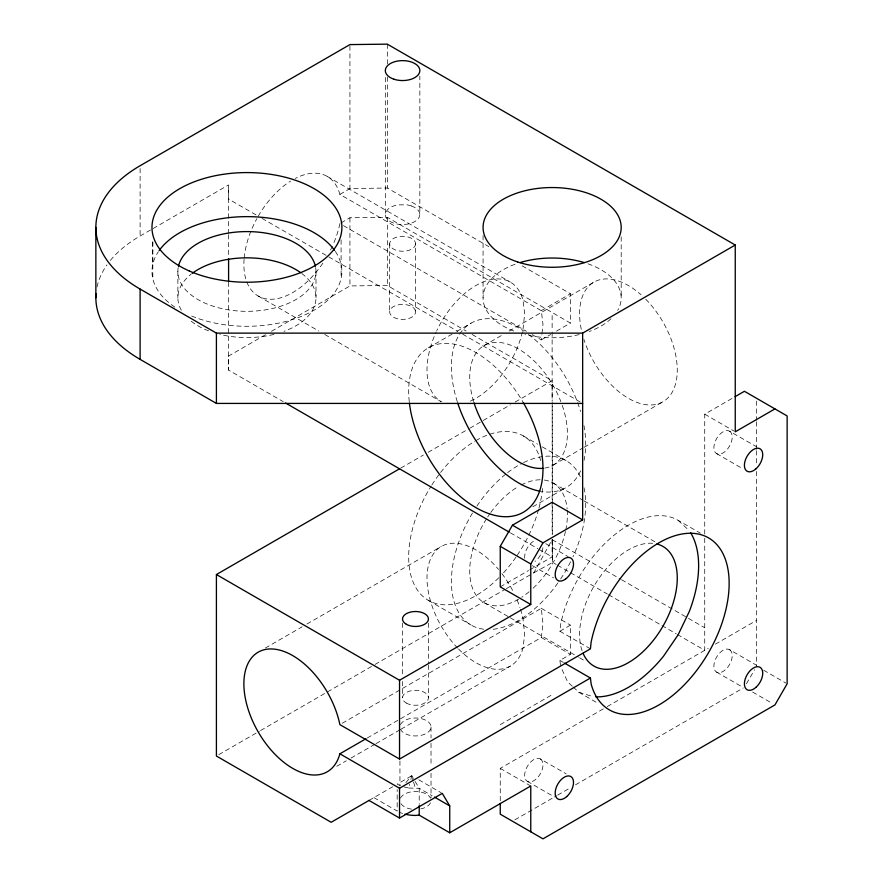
<?xml version="1.0" encoding="UTF-8"?>
<svg xmlns="http://www.w3.org/2000/svg" width="883" height="883" viewBox="0 0 883 883"><rect width="100%" height="100%" fill="white"/><g stroke="black" fill="none" stroke-linecap="round" stroke-linejoin="round"><path stroke-width="0.66" stroke-dasharray="4.42 3.31" d="M523.001 329.304L524.668 313.752L523.001 300.121A69.062 39.867 -60 0 0 485.12 281.224A69.062 39.867 -60 0 0 436.787 330.606M532.151 334.591L541.312 339.878L541.864 334.69M542.007 333.399L542.979 324.326L541.312 310.684L339.878 194.392A69.062 39.867 -60 0 0 295.253 178.443M590.418 648.85L559.899 631.224L560.628 624.424A99.271 57.318 -60 0 1 678.067 520.286L700.374 533.155M400.518 718.795L541.312 637.504L542.979 623.873L541.312 608.321L400.518 689.601M403.785 786.852L408.785 788.044L409.668 784.358M410.849 779.446L411.743 775.771L414.083 777.117M506.378 588.619L533.818 572.78L552.129 539.645L620.33 579.005M746.444 683.784L754.579 669.689M405.882 782.625L411.743 775.771L414.458 780.318M541.312 310.684L570.44 293.73L521.08 265.231M110.331 260.452A151.07 87.218 0 0 1 140.11 236.026L151.898 229.216M153.079 228.531L228.565 184.955L228.576 233.267M339.878 194.392L349.933 188.587L387.328 188.013L488.84 246.622M340.993 222.935L349.933 217.77L387.328 217.328L570.44 323.057L570.44 293.73M265.485 334.734L228.62 356.037L228.62 370.132L283.211 401.655M271.434 331.291L349.933 285.937L387.328 285.496L466.147 331.037M428.354 347.814L452.096 334.105M456.842 331.368L471.081 323.145M484.027 345.573L503.133 334.536M509.105 331.092L593.906 282.13M541.312 339.878L550.639 334.491M556.456 331.125L570.44 323.057M400.727 468.122L423.376 455.043M428.145 452.295L468.674 428.895M469.866 428.2L510.407 404.8M515.175 402.041L552.129 380.705L552.184 401.29M553.089 465.186L582.946 447.946M584.138 447.262L662.967 401.754M265.319 648.056L302.174 626.775M306.931 624.027L441.301 546.445M532.802 506.798L566.036 487.615M704.733 534.06L704.733 414.182L733.905 397.339M500.253 586.875L528.553 570.528M529.723 569.855L552.129 556.919L552.129 539.16M218.796 754.656L259.37 731.234M260.562 730.539L373.917 665.098M375.109 664.402L505.186 589.314M342.262 723.243L399.337 690.296M367.229 738.011L399.337 719.479M559.899 631.224L570.44 625.142L570.44 654.325L559.899 660.418L560.628 666.378M336.754 766.289L346.268 760.804M351.026 758.055L374.8 744.325M375.992 743.641L399.778 729.91M400.959 729.226L510.363 666.058M369.006 800.44L392.747 786.731M500.253 724.667L552.129 694.711M500.253 800.704L500.253 768.365L606.058 707.283M607.25 706.588L708.265 648.265M715.34 644.182L756.621 620.352M514.833 819.854L556.467 795.815M557.659 795.13L570.738 787.581M575.495 784.832L743.221 688M533.818 572.78L552.681 562.427L556.246 564.491M408.785 788.044L419.215 788.276L432.118 795.726M411.213 205.827L407.052 204.834L398.112 204.867A17.263 10.022 -0.3 0 0 387.626 209.569L385.904 211.997A17.263 9.967 0 0 0 402.582 224.547L407.052 224.194A17.263 10.022 -0.3 0 0 419.259 217.063L419.844 214.47L419.844 76.059M573.233 687.062L578.795 692.228L593.332 696.72M400.396 785.605L397.173 784.181L411.743 775.771L413.233 780.881M327.24 176.412L510.363 282.13M704.733 414.182L734.082 431.125M729.524 431.169A12.947 7.472 -60 0 1 725.418 451.224A12.947 7.472 -60 0 1 714.204 444.745A12.947 7.472 -60 0 1 729.524 431.169L756.521 446.754M343.443 225.64L526.434 331.291M716.566 453.597L742.393 468.509M472.118 334.48L552.129 380.705M256.026 214.9L228.565 199.05L228.565 184.955M261.997 218.355L327.659 256.247M328.862 256.942L457.802 331.368M462.582 334.116L582.648 403.421M523.31 435.915L537.548 444.138M542.305 446.875L566.036 460.584M258.178 296.026L318.829 331.037M324.767 334.469L441.301 401.754A69.062 39.867 -60 0 1 436.202 331.865M553.089 483.012L582.946 500.253M584.138 500.937L655.793 542.305M621.522 579.69L704.733 627.758M729.524 649.667A12.947 7.472 -60 0 1 725.418 669.722A12.947 7.472 -60 0 1 714.204 663.254A12.947 7.472 -60 0 1 729.524 649.667L756.521 665.252M545.76 543.685L568.056 556.566M763.663 670.23L785.958 683.111M510.407 532.824L537.824 548.652M539.016 549.347L552.129 556.919M752.625 692.051L772.581 703.574M532.449 565.672L553.575 577.868M716.566 672.095L742.393 687.007M541.312 608.321L570.44 625.142M484.027 602.625L509.105 617.107M510.308 617.802L578.376 657.095M579.568 657.791L585.539 661.235M541.312 637.504L570.44 654.325M559.899 660.418L563.42 662.449M428.354 600.385L471.081 625.054M578.795 692.228L598.751 703.751M540.297 758.916A12.947 7.472 -60 0 1 536.191 778.972A12.947 7.472 -60 0 1 524.977 772.504A12.947 7.472 -60 0 1 540.297 758.916L566.124 773.828M527.35 781.345L554.347 796.93M500.253 768.365L530.771 785.991M418.785 779.832L441.081 792.713M373.895 797.614L397.173 811.058L397.173 789.557M557.438 565.175L569.314 572.041M570.495 572.725L607.327 594.005M608.508 594.7L660.782 624.91M661.963 625.594L676.223 633.828M677.416 634.513L704.733 650.307L704.733 535.44M678.067 520.286L689.226 530.628M572.305 686.201L567.637 681.886L561.169 667.57M415.131 781.455L419.215 788.276L419.215 804.402M413.608 782.161L415.485 788.552M552.129 539.645L552.681 562.427L552.581 539.866M552.559 534.381L552.195 402.659L552.129 534.171M228.576 234.635L228.587 257.494M228.598 282.13L228.62 370.132M756.621 401.092L756.621 420.396M756.621 421.776L756.621 449.348M756.621 450.727L756.621 465.904M756.621 471.423L756.621 666.168M621.19 236.898L621.19 297.891M552.129 315.507L552.129 330.672M552.129 332.052L552.129 401.257M483.067 235.54L483.067 297.891M431.025 726.974L431.025 737.868M431.025 743.309L431.025 766.455M431.025 773.254L431.025 797.757M428.432 623.067L428.432 663.817M428.432 665.175L428.432 697.791M415.573 243.774A12.947 7.472 0 0 1 396.158 250.242A12.947 7.472 0 0 1 396.158 237.295A12.947 7.472 0 0 1 415.573 243.774L415.573 311.898A12.947 7.472 0 0 1 396.158 318.377A12.947 7.472 0 0 1 396.158 305.419A12.947 7.472 0 0 1 415.573 311.898M402.538 623.067L402.538 676.047M402.538 681.477L402.538 697.791M399.944 761.003L399.944 785.506M389.679 243.774L389.679 311.898M387.328 44.15L387.328 64.702M387.328 77.031L387.328 188.013M387.328 217.328L387.328 285.496M385.319 77.439L385.319 214.58M349.933 45.96L349.933 188.587M349.933 217.77L349.933 285.937M341.103 239.955L341.103 278.498M315.993 271.456L315.993 297.703M177.869 271.456L177.869 297.703M152.814 241.556L152.814 278.73M152.759 242.383L152.759 264.414M140.11 168.487L140.11 236.026M473.641 401.544A69.062 39.867 60 0 1 496.743 342.339A69.062 39.867 60 0 1 560.848 401.599M562.239 405.385A69.062 39.867 60 0 1 544.336 468.145M645.738 299.205A69.062 39.867 60 0 1 663.994 401.114A69.062 39.867 60 0 1 583.906 339.381M581.268 329.304A69.062 39.867 60 0 1 641.069 294.779M544.336 480.043A69.062 39.867 -60 0 1 567.129 508.895M567.239 510.308A69.062 39.867 -60 0 1 565.992 528.851M565.462 531.423A69.062 39.867 -60 0 1 531.202 589.987M529.138 591.753A69.062 39.867 -60 0 1 521.743 597.25M518.564 599.204A69.062 39.867 -60 0 1 472.736 588.751A69.062 39.867 -60 0 1 486.908 518.155M487.67 516.985A69.062 39.867 -60 0 1 490.021 513.542M490.827 512.416A69.062 39.867 -60 0 1 518.564 486.434M521.102 485.043A69.062 39.867 -60 0 1 540.484 479.778M582.074 650.738A69.062 39.867 -60 0 1 597.592 580.33A69.062 39.867 -60 0 1 652.846 543.321M97.009 286.986A151.07 87.218 0 0 1 106.964 264.878M402.538 813.431A25.894 14.956 0 0 1 400.264 812.581M335.352 251.467A94.956 54.823 0 0 1 304.072 315.242A94.956 54.823 0 0 1 189.282 315.021M174.834 307.141A94.956 54.823 0 0 1 158.366 251.688M315.661 267.56A69.062 39.867 0 0 1 246.931 311.324A69.062 39.867 0 0 1 178.2 267.56M339.878 223.576A69.062 39.867 -60 0 1 332.902 245.032M332.339 246.291A69.062 39.867 -60 0 1 330.529 250.055M322.825 263.211A69.062 39.867 -60 0 1 269.447 299.227A69.062 39.867 -60 0 1 244.061 259.403M244.172 258.112A69.062 39.867 -60 0 1 256.832 218.686M258.178 216.28A69.062 39.867 -60 0 1 290.595 181.103M522.46 331.787A69.062 39.867 -60 0 1 469.458 401.522M587.946 263.796A69.062 39.867 0 0 1 617.692 310.419M611.025 318.719A69.062 39.867 0 0 1 589.226 331.522M579.204 334.569A69.062 39.867 0 0 1 525.054 334.569M513.785 331.048A69.062 39.867 0 0 1 516.312 263.796M458.52 648.983A69.062 39.867 60 0 0 523.001 648.078L524.668 634.447L523.001 618.895A69.062 39.867 60 0 0 520.363 608.806M457.604 648.045A69.062 39.867 60 0 1 431.511 556.996A69.062 39.867 60 0 1 498.542 569.447M501.919 573.652A69.062 39.867 60 0 1 513.652 592.427M517.107 599.965A69.062 39.867 60 0 1 519.944 607.537M400.474 724.656A15.541 8.973 0 0 1 424.403 719.623A15.541 8.973 0 0 1 424.403 734.325A15.541 8.973 0 0 1 400.474 729.292M430.496 802.802A15.541 8.973 0 0 1 420.794 808.916M411.467 809.148A15.541 8.973 0 0 1 400.474 802.802M400.474 798.166A15.541 8.973 0 0 1 415.485 791.51A15.541 8.973 0 0 1 430.496 798.166M301.721 273.432A69.062 39.867 0 0 1 284.017 331.335M274.006 334.381A69.062 39.867 0 0 1 219.856 334.381M208.576 330.86A69.062 39.867 0 0 1 191.059 321.125M181.368 310.231A69.062 39.867 0 0 1 191.059 274.271M580.595 470.86A94.956 54.823 60 0 1 541.511 491.489M457.306 401.765A94.956 54.823 60 0 1 524.027 331.257M528.42 334.381A94.956 54.823 60 0 1 576.709 400.187M577.648 402.681A94.956 54.823 60 0 1 580.595 411.522M583.95 425.507A94.956 54.823 60 0 1 584.016 460.44M409.259 401.732A94.956 54.823 60 0 1 446.136 343.366A94.956 54.823 60 0 1 523.31 402.637M475.827 440.617A94.956 54.823 -60 0 1 540.683 460.639M542.537 488.498A94.956 54.823 -60 0 1 538.928 508.222M538.586 509.48A94.956 54.823 -60 0 1 516.71 556.058M515.926 557.195A94.956 54.823 -60 0 1 502.427 573.983M498.785 577.758A94.956 54.823 -60 0 1 418.178 591.18A94.956 54.823 -60 0 1 431.18 486.025M431.919 484.855A94.956 54.823 -60 0 1 439.767 473.564M440.595 472.493A94.956 54.823 -60 0 1 474.745 441.257M523.564 462.615A94.956 54.823 -60 0 1 580.595 477.339M584.016 487.758A94.956 54.823 -60 0 1 573.001 556.765M570.606 561.743A94.956 54.823 -60 0 1 558.652 581.864M557.857 582.99A94.956 54.823 -60 0 1 491.511 629.402M483.63 629.204A94.956 54.823 -60 0 1 472.471 513.045M476.908 506.058A94.956 54.823 -60 0 1 506.522 473.498M507.615 472.648A94.956 54.823 -60 0 1 522.306 463.244M411.246 205.949A17.263 9.967 0 0 1 419.844 214.591M542.902 547.725A12.947 7.472 -60 0 1 535.054 561.4M524.745 558.288A12.947 7.472 -60 0 1 534.977 540.473M406.323 703.067A12.947 7.472 0 0 0 427.99 699.722A12.947 7.472 0 0 0 412.129 690.561A12.947 7.472 0 0 0 406.323 703.067"/><path stroke-width="1.32" d="M582.648 519.91L542.979 542.813L530.771 563.961L530.771 604.491L500.253 586.875L500.253 546.345L512.46 525.197L552.129 502.295L582.648 519.91L582.648 333.134L735.252 245.021L735.252 431.809L774.932 408.906M369.149 800.362L331.169 822.283L216.412 756.036L216.412 574.535L399.535 468.807M735.075 396.666L744.413 391.279L787.139 415.948L787.139 683.784L774.932 704.932L542.979 838.85L500.253 814.181L500.253 803.398M216.412 574.535L399.535 680.263L530.771 604.491M564.59 663.122L590.418 678.034L591.146 684.005A99.271 57.318 -60 0 0 699.215 667.029A99.271 57.318 -60 0 0 699.215 534.237A99.271 57.318 -60 0 0 591.146 642.04L590.418 648.85L399.535 759.06L339.878 724.612A69.062 39.867 60 0 0 264.701 649.623A69.062 39.867 60 0 0 264.701 741.996A69.062 39.867 60 0 0 339.878 753.806L366.037 738.707M339.878 753.806L399.535 788.243L590.418 678.034M369.006 800.44L399.535 818.055L442.262 793.387L449.734 805.892L449.734 832.768L419.215 815.152L415.485 815.439A25.894 14.956 0 0 1 404.944 814.137M449.734 832.768L530.771 785.991L530.771 831.797M735.252 245.021L387.328 44.15L349.933 44.591L140.11 165.728A151.07 87.218 0 0 0 140.11 289.072L216.412 333.134L582.648 333.134M96.026 293.697A151.07 87.218 0 0 0 140.11 359.37L216.412 403.421L582.648 403.421M512.46 525.197L542.979 542.813M285.584 403.023L509.215 532.14M500.253 546.345L530.771 563.961M434.469 797.084L449.734 805.892M228.587 258.862L228.587 281.169M419.215 805.749L419.215 815.152M399.535 680.263L399.535 759.06M399.535 788.243L399.535 818.055M216.412 333.134L216.412 403.421M140.11 289.072L140.11 359.37M95.861 227.406L95.861 297.703M542.979 468.31A69.062 39.867 60 0 1 474.028 402.825M656.875 543.994A69.062 39.867 -60 0 1 658.508 633.31A69.062 39.867 -60 0 1 583.045 653.265M159.128 250.584A94.956 54.823 0 0 1 246.732 216.633A94.956 54.823 0 0 1 334.58 250.375M178.465 266.258A69.062 39.867 0 0 1 246.931 231.589A69.062 39.867 0 0 1 315.397 266.258M520.021 262.593A69.062 39.867 0 0 1 584.237 262.593M192.141 273.432A69.062 39.867 0 0 1 300.595 272.604M523.31 402.637A94.956 54.823 60 0 1 506.025 516.732A94.956 54.823 60 0 1 409.414 403.078M540.12 491.246A94.956 54.823 60 0 1 457.714 403.023M690.583 532.692A99.271 57.318 -60 0 1 689.226 611.687L678.067 634.91L663.53 656.19A99.271 57.318 -60 0 1 595.793 696.864M189.282 270.971A94.956 54.823 0 0 0 341.103 234.448A94.956 54.823 0 0 0 210.408 176.799A94.956 54.823 0 0 0 189.282 270.971M517.604 261.931A69.062 39.867 0 0 0 621.19 227.406A69.062 39.867 0 0 0 517.604 192.88A69.062 39.867 0 0 0 517.604 261.931M406.323 624.27A12.947 7.472 0 0 0 427.99 620.926A12.947 7.472 0 0 0 412.129 611.764A12.947 7.472 0 0 0 406.323 624.27M393.95 79.216A17.263 9.967 0 0 0 419.844 70.585A17.263 9.967 0 0 0 393.95 61.953A17.263 9.967 0 0 0 393.95 79.216M755.936 468.851A12.947 7.472 -60 0 0 760.042 448.785A12.947 7.472 -60 0 0 744.722 462.372A12.947 7.472 -60 0 0 755.936 468.851M755.936 687.349A12.947 7.472 -60 0 0 760.042 667.283A12.947 7.472 -60 0 0 744.722 680.87A12.947 7.472 -60 0 0 755.936 687.349M565.573 579.016A12.947 7.472 -60 0 0 571.588 558.597A12.947 7.472 -60 0 0 555.871 570.131A12.947 7.472 -60 0 0 565.573 579.016M566.709 796.598A12.947 7.472 -60 0 0 570.815 776.532A12.947 7.472 -60 0 0 555.495 790.119A12.947 7.472 -60 0 0 566.709 796.598"/></g></svg>
